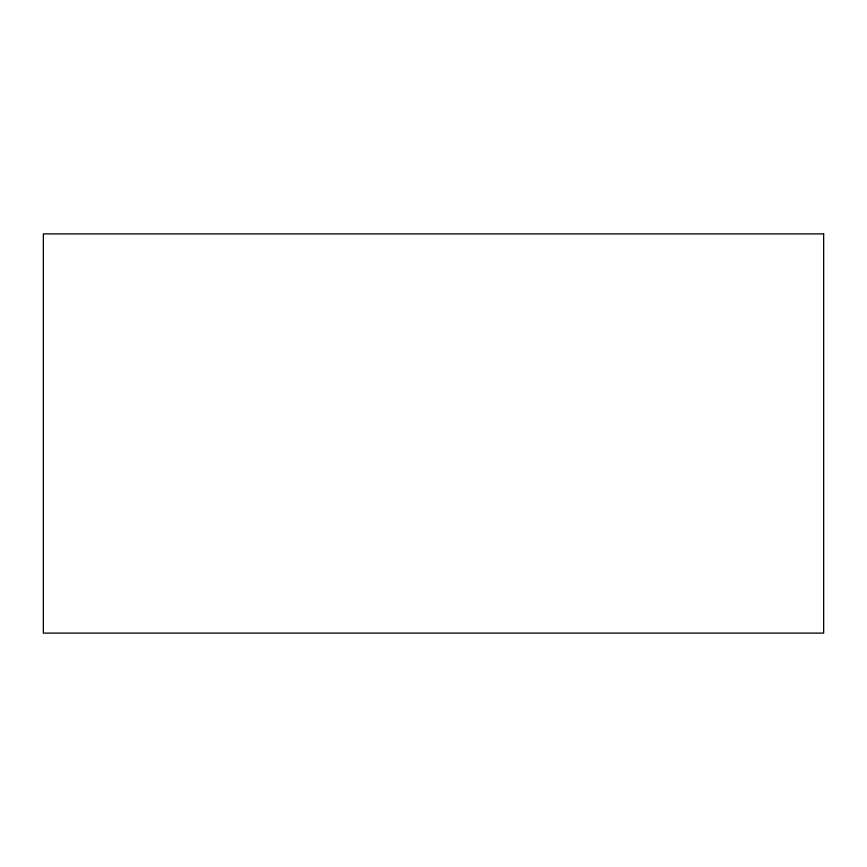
<?xml version="1.0" encoding="UTF-8"?>
<svg xmlns="http://www.w3.org/2000/svg" width="867" height="867" viewBox="0 0 867 867"><rect width="100%" height="100%" fill="white"/><g stroke="black" fill="none" stroke-linecap="round" stroke-linejoin="round"><path stroke-width="1.3" d="M823.65 233.895L43.35 233.895L43.35 633.105L823.65 633.105L823.65 233.895"/></g></svg>
